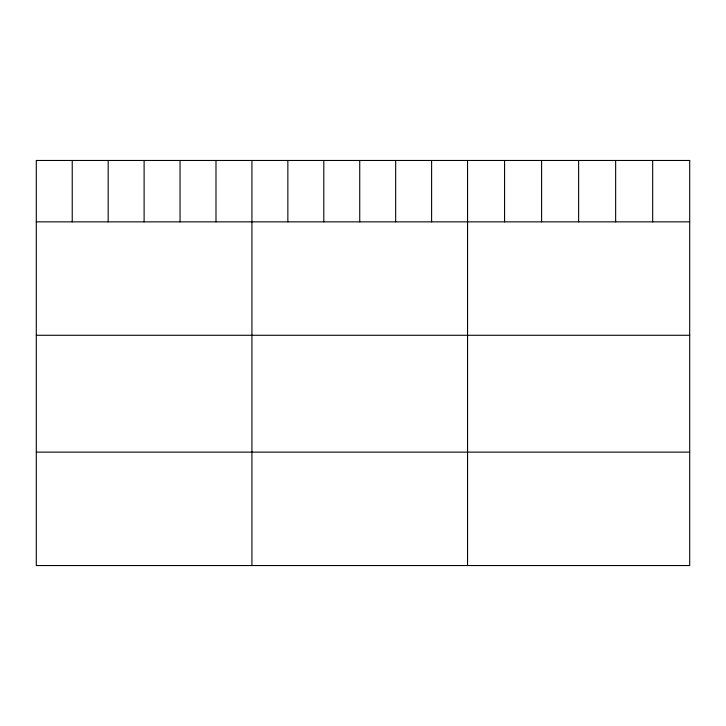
<?xml version="1.0" encoding="UTF-8"?>
<svg xmlns="http://www.w3.org/2000/svg" width="726" height="726" viewBox="0 0 726 726"><rect width="100%" height="100%" fill="white"/><g stroke="black" fill="none" stroke-linecap="round" stroke-linejoin="round"><path stroke-width="1.09" d="M36.3 221.857L689.7 221.857M36.3 335.276L689.7 335.276M36.3 452.126L689.7 452.126M652.674 160.464L652.674 221.857M615.648 160.464L615.648 221.857M578.622 160.464L578.622 221.857M541.596 160.464L541.596 221.857M504.57 160.464L504.57 221.857M467.544 160.464L467.544 565.536M431.607 160.464L431.607 221.857M395.67 160.464L395.67 221.857M359.733 160.464L359.733 221.857M323.796 160.464L323.796 221.857M287.859 160.464L287.859 221.857M251.922 160.464L251.922 565.536M215.985 160.464L215.985 221.857M180.048 160.464L180.048 221.857M144.111 160.464L144.111 221.857M108.174 160.464L108.174 221.857M72.237 160.464L72.237 221.857M689.7 160.464L36.3 160.464L36.3 565.536L689.7 565.536L689.7 160.464"/></g></svg>
